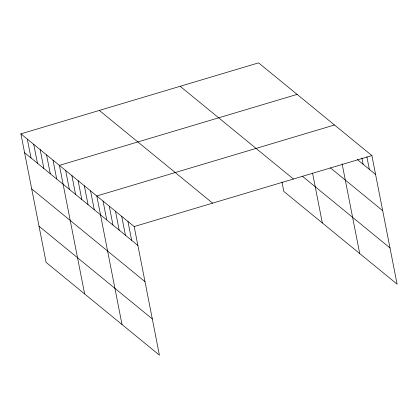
<?xml version="1.0" encoding="UTF-8"?>
<svg xmlns="http://www.w3.org/2000/svg" width="418" height="418" viewBox="0 0 418 418"><rect width="100%" height="100%" fill="white"/><g stroke="black" fill="none" stroke-linecap="round" stroke-linejoin="round"><path stroke-width="0.63" d="M20.9 133.854L134.183 226.566L159.41 355.133L46.121 262.415L20.9 133.854L258.59 62.867L371.879 155.585L397.1 284.146L283.817 191.434L281.978 182.07M297.109 94.39L59.419 165.376L84.64 293.938M334.494 124.987L96.804 195.974L122.025 324.535M134.183 226.566L371.879 155.585M357.364 159.545L375.578 174.452M330.439 167.895L382.679 210.651M302.392 176.25L389.999 247.947M180.153 86.296L293.441 179.008M99.338 110.43L212.621 203.143M24.605 152.727L137.888 245.439M31.705 188.926L144.989 281.638M39.02 226.216L152.309 318.934M366.879 156.771L369.35 169.353M361.883 157.962L363.117 164.253M342.112 163.83L359.715 253.548M312.549 173.083L322.33 222.956M127.955 221.467L131.654 240.34M121.722 216.367L125.426 235.24M115.493 211.268L119.193 230.14M109.26 206.173L112.964 225.041M103.032 201.074L106.736 219.941M90.57 190.874L94.275 209.742M84.342 185.775L88.041 204.642M78.109 180.675L81.813 199.543M71.88 175.576L75.58 194.443M65.647 170.476L69.351 189.344M52.997 160.125L56.702 178.993M46.576 154.869L50.28 173.742M40.159 149.618L43.859 168.485M33.738 144.362L37.442 163.234M27.322 139.11L31.021 157.978"/></g></svg>
